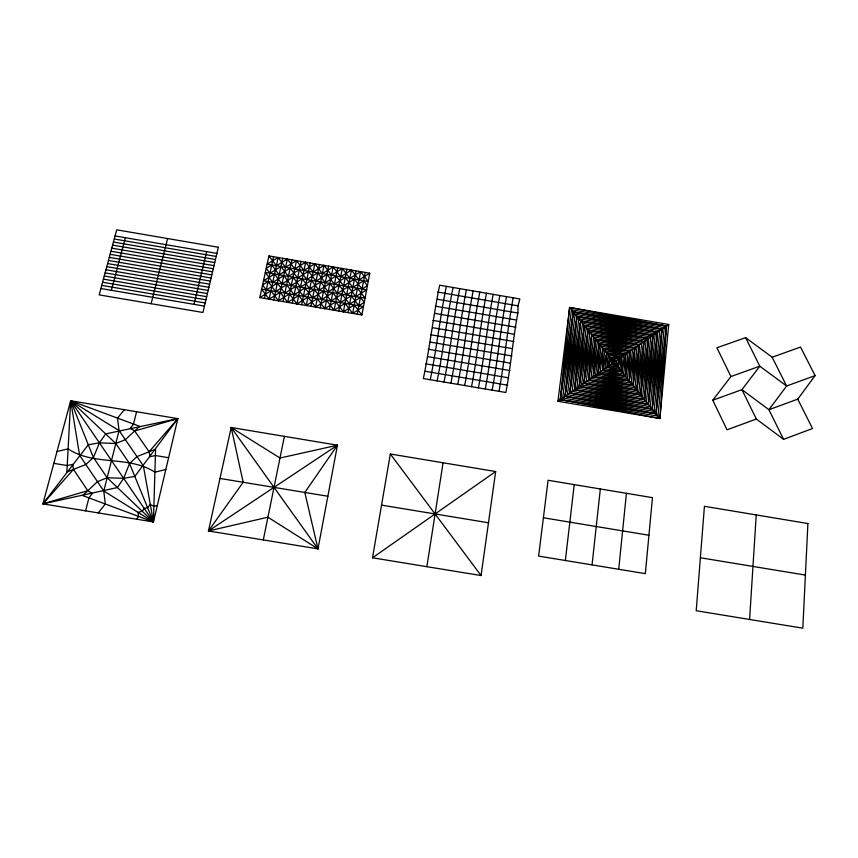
<?xml version="1.0" encoding="UTF-8"?>
<svg xmlns="http://www.w3.org/2000/svg" width="858" height="858" viewBox="0 0 858 858"><rect width="100%" height="100%" fill="white"/><g stroke="black" fill="none" stroke-linecap="round" stroke-linejoin="round"><path stroke-width="1.29" d="M517.878 313.02L518.039 305.823L519.851 298.949L439.682 285.199C433.215 316.141 429.826 347.608 423.348 378.56L505.855 392.481C510.918 366.141 512.837 339.36 517.878 313.02L437.355 299.249M153.432 521.943L155.577 449.184L136.99 456.585L129.537 463.513L123.659 478.346L117.407 487.537L42.9 503.861L70.678 400.772L177.853 418.618L153.432 521.943L42.9 503.861L88.299 444.744L99.421 442.857L115.798 443.5L125.343 439.671L139.693 426.308L70.678 400.772L66.849 472.029L85.843 464.5L93.425 457.55L99.421 442.857L105.663 433.901L177.853 418.618L134.813 476.404L123.659 478.346L107.143 477.734L97.458 481.681L82.636 495.559L153.432 521.943L143.34 465.787L119.069 430.577L70.678 400.772L79.59 455.266L103.786 491.023L153.432 521.943L129.537 463.513L115.798 443.5L70.678 400.772L93.425 457.55L107.143 477.734L153.432 521.943L70.678 400.772M749.592 619.476L756.241 514.939M659.899 418.489L666.484 326.029L569.615 307.475L557.925 401.276L659.899 418.489L668.725 324.474L569.615 307.475L560.306 399.624L659.899 418.489L569.615 307.475M618.715 569.272L626.426 493.318M592.052 564.886L600.343 488.974M607.25 367.085L608.547 355.351L621.095 357.486L621.718 371.546L602.606 370.302L602.938 348.445L630.265 351.126L629.289 380.855L593.286 376.759L595.473 339.275L639.392 344.809L636.893 390.197L583.923 383.247L588.052 330.148L648.466 338.513L644.53 399.592L574.517 389.768L580.651 321.053L657.496 332.25L652.198 409.019L565.057 396.332L573.283 311.99L666.484 326.029L657.968 416.109L560.306 399.624L571.449 309.738L666.484 326.029L656.038 413.749L560.306 399.624L573.283 311.99L664.242 327.584L656.038 413.749L562.676 397.973L573.283 311.99L662.001 329.14L656.038 413.749L565.057 396.332L575.128 314.253L662.001 329.14L654.118 411.379L565.057 396.332L576.962 316.516L662.001 329.14L652.198 409.019L567.428 394.691L576.962 316.516L659.748 330.695L652.198 409.019L569.787 393.05L576.962 316.516L657.496 332.25L650.278 406.66L569.787 393.05L578.807 318.779L657.496 332.25L648.358 404.3L569.787 393.05L580.651 321.053L655.244 333.816L648.358 404.3L572.157 391.409L580.651 321.053L652.992 335.381L648.358 404.3L574.517 389.768L582.496 323.316L652.992 335.381L646.439 401.941L574.517 389.768L584.341 325.59L652.992 335.381L644.53 399.592L576.876 388.138L584.341 325.59L650.729 336.947L644.53 399.592L579.225 386.508L584.341 325.59L648.466 338.513L642.621 397.243L579.225 386.508L586.196 327.863L648.466 338.513L640.712 394.894L579.225 386.508L588.052 330.148L646.203 340.079L640.712 394.894L581.574 384.877L588.052 330.148L643.929 341.656L640.712 394.894L583.923 383.247L589.907 332.421L643.929 341.656L638.802 392.546L583.923 383.247L591.763 334.706L643.929 341.656L636.893 390.197L586.271 381.628L591.763 334.706L641.666 343.232L636.893 390.197L588.62 379.997L591.763 334.706L639.392 344.809L634.984 387.859L588.62 379.997L593.618 336.99L639.392 344.809L633.086 385.521L588.62 379.997L595.473 339.275L637.108 346.385L633.086 385.521L590.958 378.378L595.473 339.275L634.834 347.962L633.086 385.521L593.286 376.759L597.34 341.57L634.834 347.962L631.188 383.183L593.286 376.759L599.206 343.854L634.834 347.962L629.289 380.855L595.624 375.139L599.206 343.854L632.55 349.549L629.289 380.855L597.951 373.53L599.206 343.854L630.265 351.126L627.391 378.528L597.951 373.53L601.072 346.149L630.265 351.126L625.503 376.19L597.951 373.53L602.938 348.445L627.97 352.713L625.503 376.19L600.278 371.911L602.938 348.445L625.686 354.3L625.503 376.19L602.606 370.302L604.804 350.75L625.686 354.3L623.605 373.874L602.606 370.302L606.681 353.046L625.686 354.3L621.718 371.546L604.922 368.693L606.681 353.046L623.391 355.898L621.718 371.546L607.25 367.085L606.681 353.046L621.095 357.486L619.83 369.23L607.25 367.085L617.942 366.902L621.095 357.486L610.424 357.657L607.378 366.795M565.358 560.499L574.227 484.62M481.07 575.546L495.656 471.535L390.336 454L372.511 557.797L481.07 575.546L390.336 454M426.876 566.688L443.071 462.784M317.986 548.873L337.451 445.195L231.21 427.499L208.451 530.963L317.986 548.873L304.805 492.449L337.451 445.195L279.987 458.033L231.21 427.499L243.168 482.282L208.451 530.963L267.932 517.213L317.986 548.873L231.21 427.499M361.894 314.983L369.734 273.209L268.962 255.931L259.792 297.597L361.894 314.983L354.247 304.965L343.372 311.829L335.768 301.812L324.839 308.666L317.267 298.659L306.274 305.512L298.745 295.495L287.698 302.348L280.201 292.342L269.101 299.174L261.647 289.178L363.481 306.542L352.638 313.406L345.013 303.389L334.105 310.253L326.512 300.236L315.551 307.089L308.001 297.082L296.986 303.925L289.478 293.919L278.4 300.761L270.924 290.755L259.792 297.597M357.271 314.189L365.165 272.426M352.638 313.406L360.596 271.643L368.189 281.478L267.138 264.178L278.142 257.497L285.553 267.331L296.503 260.65L303.946 270.474L314.832 263.792L322.329 273.627L333.151 266.935L340.68 276.769L351.458 270.077L359.019 279.912L369.734 273.209M343.372 311.829L351.458 270.077M348.005 312.612L356.027 270.86M338.738 311.036L346.879 269.283M334.105 310.253L342.31 268.5L349.86 278.335L360.596 271.643M329.472 309.459L337.73 267.717M324.839 308.666L333.151 266.935M315.551 307.089L324.002 265.369L331.51 275.193L342.31 268.5M320.195 307.883L328.582 266.152M263.299 539.929L284.406 436.357M310.918 306.295L319.423 264.575M306.274 305.512L314.832 263.792M301.63 304.719L310.253 263.009M296.986 303.925L305.673 262.226L313.138 272.05L324.002 265.369M292.342 303.142L301.083 261.433M283.043 301.555L291.913 259.867M287.698 302.348L296.503 260.65M278.4 300.761L287.323 259.073L294.755 268.908L305.673 262.226M273.745 299.968L282.732 258.29M269.101 299.174L278.142 257.497M264.446 298.391L273.552 256.714M194.026 304.343L206.66 251.641M136.583 411.743L133.516 424.077L130.266 428.292L134.706 430.952L149.088 451.716M151.126 303.7L167.621 238.545M85.585 510.842L88.921 497.854L92.299 493.436L87.784 490.701L73.477 469.401L72.737 464.35L67.192 465.562M499.002 391.323C504.761 360.296 507.443 328.829 513.191 297.801M492.138 390.165C497.962 359.148 500.707 327.681 506.52 296.664M111.379 290.315L125.375 237.709M485.263 389.006C491.162 357.99 493.972 326.523 499.849 295.517M478.399 387.848C484.362 356.842 487.226 325.375 493.168 294.369M471.525 386.69C477.552 355.684 480.491 324.217 486.497 293.232M464.65 385.532C470.742 354.536 473.745 323.069 479.815 292.085M457.775 384.373C463.931 353.378 466.999 321.911 473.133 290.937M450.89 383.204C457.11 352.23 460.242 320.763 466.441 289.789M444.004 382.046C450.3 351.072 453.496 319.605 459.759 288.642M437.119 380.888C443.479 349.914 446.739 318.457 453.067 287.494M430.233 379.719C436.658 348.756 439.982 317.299 446.375 286.347M797.747 399.142L815.1 375.622L800.535 347.072L772.168 357.228L745.602 337.655L716.902 347.769L730.952 376.523L712.773 400.214L727.026 429.815L756.338 419.026L783.569 439.36L812.526 428.528L797.747 399.142L768.929 409.727L741.945 389.65L712.773 400.214M136.519 519.197L138.642 516.473L138.074 512.376L142.31 511.271L144.165 508.408L147.619 507.754L150.257 504.407L153.893 506.37L157.314 505.512M98.252 512.912L105.298 504L103.786 491.023L119.069 430.577L117.535 418.114L124.346 409.706M73.477 469.401L42.9 503.861L87.784 490.701M372.511 557.797L495.656 471.535M557.925 401.276L668.725 324.474M208.451 530.963L337.451 445.195M287.323 259.073L276.351 265.755L268.962 255.931M815.1 375.622L786.604 386.003L768.929 409.727L783.569 439.36M730.952 376.523L759.791 366.184L786.604 386.003L772.168 357.228M134.706 430.952L177.853 418.618L149.12 451.726L149.957 456.713L155.395 455.523L168.608 457.711M165.819 469.498L154.901 472.19C129.14 455.276 93.715 466.162 68.093 448.873L57.003 451.533M220.002 478.453L327.863 496.256M381.563 505.126L488.47 522.769M700.385 557.754L805.405 575.085M53.818 463.352L67.246 465.562M543.404 517.771L648.938 535.242M107.625 263.578L210.36 281.092M432.99 320.388L514.049 334.212M106.789 266.677L209.62 284.202M105.952 269.777L208.891 287.312M432.647 327.702L513.888 341.527M105.116 272.887L208.151 290.433M104.279 276.008L207.411 293.554M103.432 279.129L206.671 296.686M430.609 334.749L512.022 348.584M102.595 282.261L205.931 299.817M101.748 285.392L205.191 302.971M430.266 342.106L511.861 355.973M100.901 288.535L204.44 306.113M428.206 349.217L509.984 363.095M427.852 356.649L509.813 370.538M425.783 363.824L507.936 377.724M425.429 371.321L507.754 385.231M115.069 235.95L216.902 253.389M437.687 292.063L518.039 305.823M114.253 238.996L216.184 256.445M113.428 242.053L215.455 259.502M112.602 245.109L214.736 262.569M111.776 248.166L214.007 265.648M435.349 306.167L516.055 319.959M110.95 251.244L213.277 268.726M110.124 254.311L212.548 271.804M109.298 257.4L211.819 274.892M435.017 313.406L515.894 327.209M108.462 260.478L211.089 277.992M745.602 337.655L759.791 366.184L741.945 389.65L756.338 419.026M807.904 523.541L802.82 628.174L696.213 610.735L704.429 506.306L807.904 523.541M652.466 497.651L645.334 573.648L538.62 556.102L548.08 480.266L652.466 497.651M618.79 359.084L617.942 366.902L609.566 365.476L610.424 357.657L618.79 359.084M612.301 359.963L611.872 363.878L617.942 366.902L616.484 360.682L610.424 357.657L611.872 363.878L616.065 364.586L616.484 360.682L612.301 359.963M218.35 247.254L202.938 312.484L99.185 294.895L116.72 229.826L218.35 247.254M364.275 302.338L358.869 305.748L351.244 295.785L340.39 302.606L332.797 292.632L321.889 299.453L314.339 289.478L303.378 296.289L295.871 286.325L284.835 293.125L277.37 283.172L266.28 289.961L262.569 284.985L268.114 281.585L275.568 291.548L286.626 284.749L294.112 294.712L305.105 287.902L312.634 297.865L323.573 291.055L331.145 301.029L342.02 294.208L349.624 304.182L360.457 297.351L364.275 302.338M366.623 289.789L355.845 296.568L348.251 286.647L337.409 293.425L329.847 283.505L318.962 290.272L311.433 280.351L300.482 287.119L293.007 277.198L281.992 283.955L274.549 274.045L263.481 280.802L365.058 298.144L357.443 288.213L346.632 294.991L339.049 285.071L328.185 291.849L320.645 281.928L309.727 288.696L302.22 278.775L291.248 285.542L283.784 275.622L272.747 282.379L265.315 272.469L366.623 289.789M363.61 280.695L352.842 287.43L345.27 277.552L334.448 284.288L326.919 274.41L316.044 281.134L308.548 271.267L297.619 277.992L290.154 268.114L279.172 274.828L271.75 264.961L266.237 268.318L269.938 273.252L280.952 266.538L288.395 276.415L299.356 269.691L306.832 279.569L317.739 272.833L325.246 282.711L336.1 275.986L343.65 285.864L354.44 279.118L362.033 289.007L367.406 285.628L363.61 280.695"/></g></svg>
